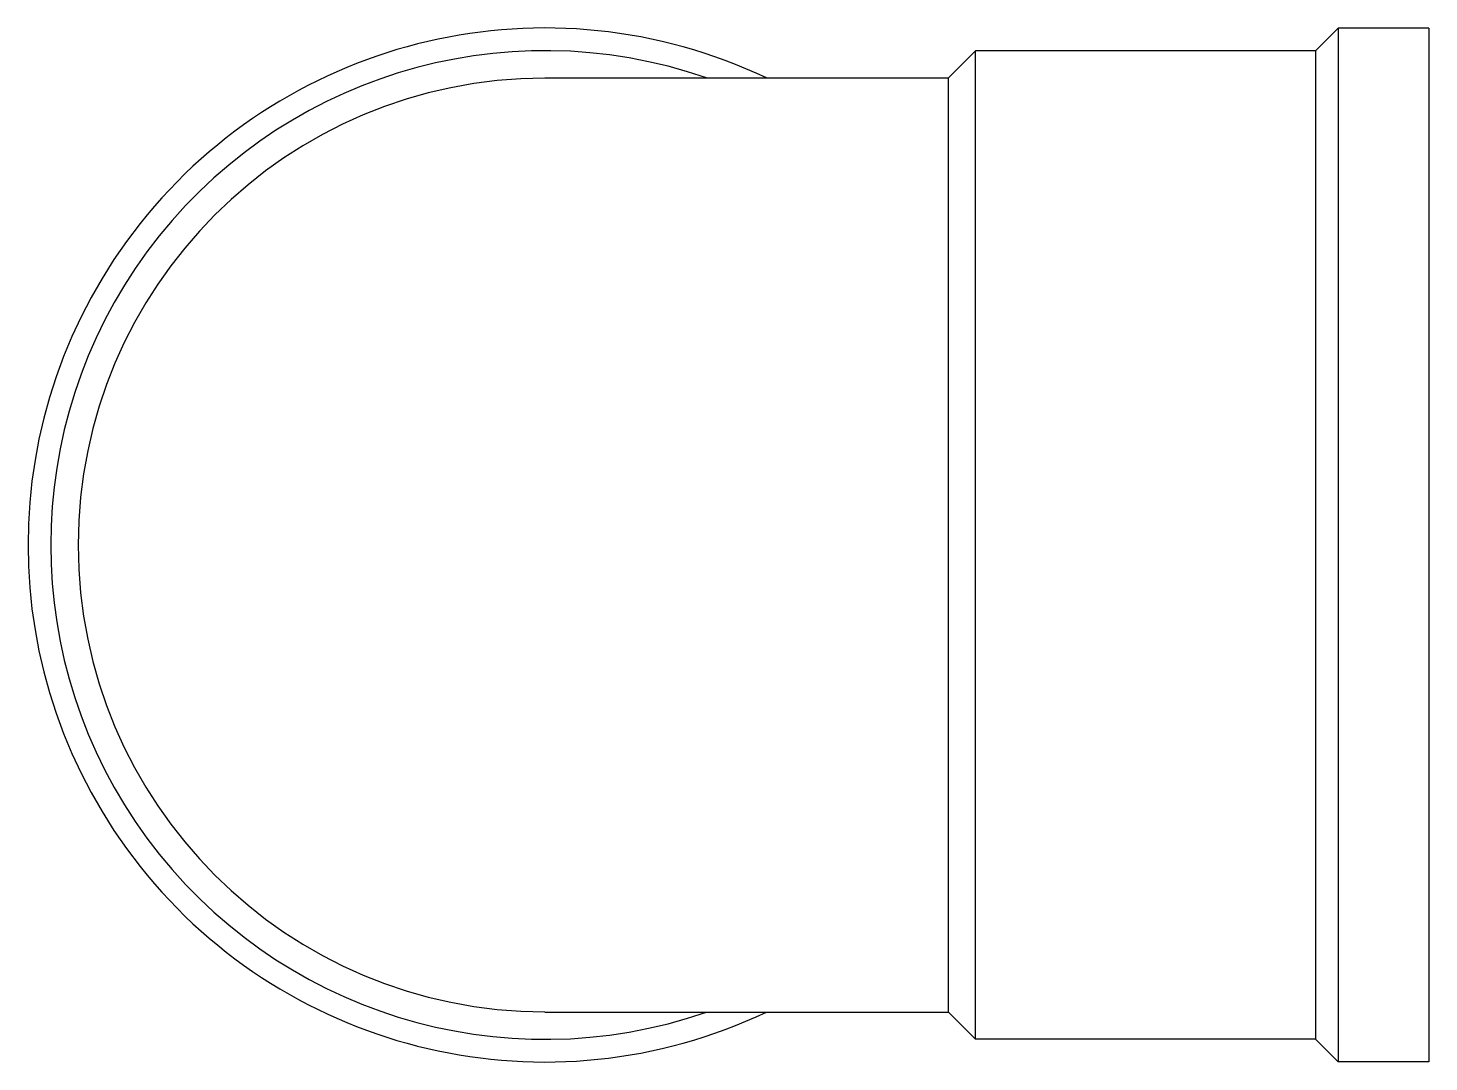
# Model space of a CAD drawing. Header units: millimetres. Extents: x 1985.1003 to 1985.1438, y 1839.9075 to 1839.9396.
import ezdxf

# ---------------------------------------------------------------- set-up
doc = ezdxf.new("R2010")
doc.units = ezdxf.units.MM

msp = doc.modelspace()

# ---------------------------------------------------------------- linework, layer by layer
for p, q in [((1985.140953777932, 1839.939577667599), (1985.140249698758, 1839.938873588425)), ((1985.140953777932, 1839.939577667599), (1985.140953777932, 1839.907471657258)), ((1985.143770094628, 1839.939577667599), (1985.140953777932, 1839.939577667599)), ((1985.143770094628, 1839.939577667599), (1985.143770094628, 1839.907471657258)), ((1985.129688511145, 1839.938873588425), (1985.128834445328, 1839.938019522607)), ((1985.140249698758, 1839.938873588425), (1985.129688511145, 1839.938873588425)), ((1985.129688511145, 1839.908175736432), (1985.129688511145, 1839.938873588425)), ((1985.140249698758, 1839.938873588425), (1985.140249698758, 1839.908175736432)), ((1985.116311006836, 1839.938028693416), (1985.128843616136, 1839.938028693416)), ((1985.128834445328, 1839.938019522607), (1985.128834445328, 1839.909029802249)), ((1985.116311006836, 1839.909020631441), (1985.128843616136, 1839.909020631441)), ((1985.129688511145, 1839.908175736432), (1985.128834445328, 1839.909029802249)), ((1985.140249698758, 1839.908175736432), (1985.129688511145, 1839.908175736432)), ((1985.140953777932, 1839.907471657258), (1985.140249698758, 1839.908175736432)), ((1985.143770094628, 1839.907471657258), (1985.140953777932, 1839.907471657258))]:
    msp.add_line(p, q)
for radius, start, end in [(0.01605300517058653, 64.62318265473094, 295.376817345269), (0.015348925996438, 70.9009133908359, 289.0990866091641), (0.01449486017914835, 90, 270)]:
    msp.add_arc((1985.116311006836, 1839.923524662428), radius, start, end)

doc.saveas('drawing.dxf')
